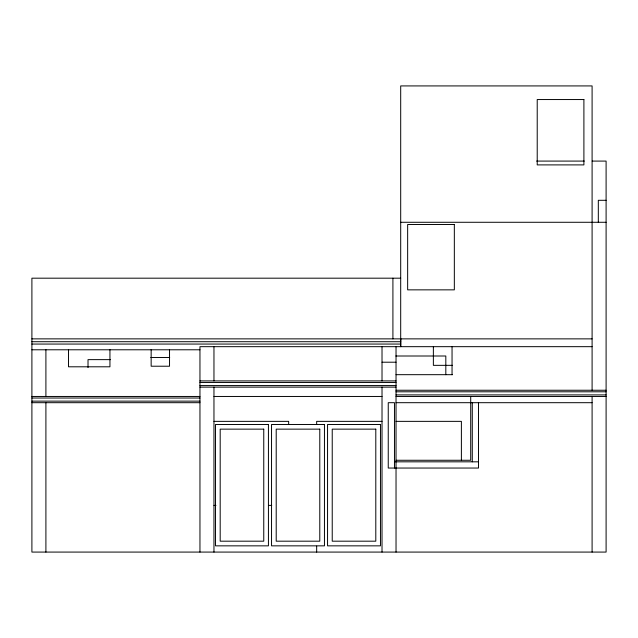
<?xml version="1.0" encoding="UTF-8"?>
<svg xmlns="http://www.w3.org/2000/svg" width="638" height="638" viewBox="0 0 638 638"><rect width="100%" height="100%" fill="white"/><g stroke="black" fill="none" stroke-linecap="round" stroke-linejoin="round"><path stroke-width="0.96" d="M536.638 161.087L584.272 161.087M592.208 161.087L606.1 161.087L606.1 552.077L31.9 552.077L31.9 278.184L400.696 278.184M606.1 200.3L598.316 200.3L598.316 222.279M400.696 222.279L606.1 222.279M31.9 338.866L592.096 338.866M31.9 341.713L400.696 341.713M31.9 344.057L400.696 344.057M592.096 346.673L199.957 346.673L199.957 552.077M31.9 349.784L199.957 349.784M395.847 356.004L445.818 356.004L445.818 374.681M150.783 357.519L169.7 357.519M110.533 359.633L88.02 359.633L88.02 367.584M382.018 362.209L396.031 362.209M452.525 365.343L433.369 365.343L433.369 346.673M396.031 374.681L452.525 374.681M199.957 380.902L396.031 380.902M199.957 382.457L396.031 382.457M199.957 385.575L396.031 385.575M199.957 387.13L396.031 387.13M396.031 390.241L606.1 390.241M396.031 391.796L606.1 391.796M396.031 394.906L606.1 394.906M31.9 396.461L199.957 396.461M213.961 396.461L382.018 396.461M396.031 396.461L606.1 396.461M31.9 398.024L199.957 398.024M31.9 401.135L199.957 401.135M31.9 402.69L199.957 402.69M396.031 402.69L592.096 402.69M213.961 421.359L288.655 421.359L288.655 424.326M382.018 421.359L316.663 421.359L316.663 424.334M396.031 421.359L461.386 421.359L461.386 459.982M396.031 460.261L470.716 460.261L470.716 396.461M394.467 461.824L478.5 461.824M213.961 505.392L215.955 505.392M268.742 505.392L271.724 505.392M592.096 390.241L592.096 85.923L400.696 85.923L400.696 346.673L400.792 338.866M592.096 396.461L592.096 552.077M478.5 402.69L478.5 468.045L388.247 468.045L388.247 402.69L394.467 402.69L394.467 468.045M472.28 402.69L472.28 461.824M452.047 346.673L452.047 374.681M396.031 346.673L396.031 552.077M392.912 278.184L392.912 338.866M382.018 346.673L382.018 380.902M382.018 387.13L382.018 552.077M316.663 546.136L316.663 552.077M213.961 346.673L213.961 380.902M213.961 387.13L213.961 552.077M169.533 349.6L169.533 366.22L151.15 366.22L151.15 349.6M109.943 349.544L109.943 366.802L68.513 366.802L68.513 349.544M45.904 349.656L45.904 396.461M45.904 402.69L45.904 552.077M583.898 99.544L537.22 99.544L537.22 164.899L583.898 164.899L583.898 99.544M454.336 224.496L407.65 224.496L407.65 289.851L454.336 289.851L454.336 224.496M268.431 424.477L215.516 424.477L215.516 545.849L268.431 545.849L268.431 424.477M324.447 424.477L271.541 424.477L271.541 545.849L324.447 545.849L324.447 424.477M380.463 424.477L327.557 424.477L327.557 545.849L380.463 545.849L380.463 424.477M263.757 429.143L220.19 429.143L220.19 541.183L263.757 541.183L263.757 429.143M319.782 429.143L276.206 429.143L276.206 541.183L319.782 541.183L319.782 429.143M375.798 429.143L332.231 429.143L332.231 541.183L375.798 541.183L375.798 429.143"/></g></svg>
